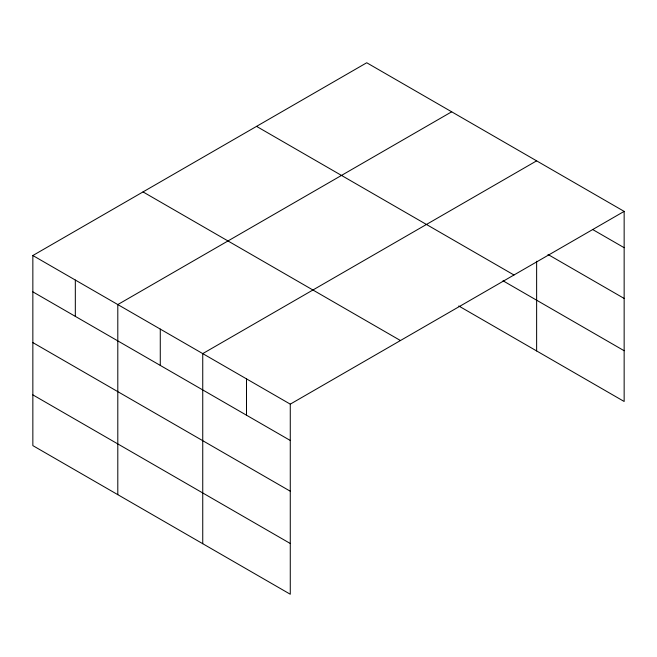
<?xml version="1.0" encoding="UTF-8"?>
<svg xmlns="http://www.w3.org/2000/svg" width="657" height="657" viewBox="0 0 657 657"><rect width="100%" height="100%" fill="white"/><g stroke="black" fill="none" stroke-linecap="round" stroke-linejoin="round"><path stroke-width="0.99" d="M32.85 255.524L290.271 404.145L290.271 594.24L32.85 445.618L32.85 255.524L366.729 62.76L624.15 211.382L624.15 401.476L458.758 305.981M451.679 111.805L117.8 304.569L117.8 494.664M536.629 160.85L202.742 353.614L202.742 543.709M290.271 404.145L624.15 211.382M592.639 229.507L624.15 247.697M548.004 254.481L624.15 298.442M256.55 126.374L513.971 274.996M502.999 280.785L624.15 350.731M143.029 191.918L400.45 340.531M32.85 291.848L290.271 440.469M32.85 342.593L290.271 491.214M32.85 394.873L290.271 543.495M536.629 261.24L536.629 350.945M246.506 378.884L246.506 415.199M160.275 329.091L160.275 365.415M75.325 280.046L75.325 316.37"/></g></svg>
